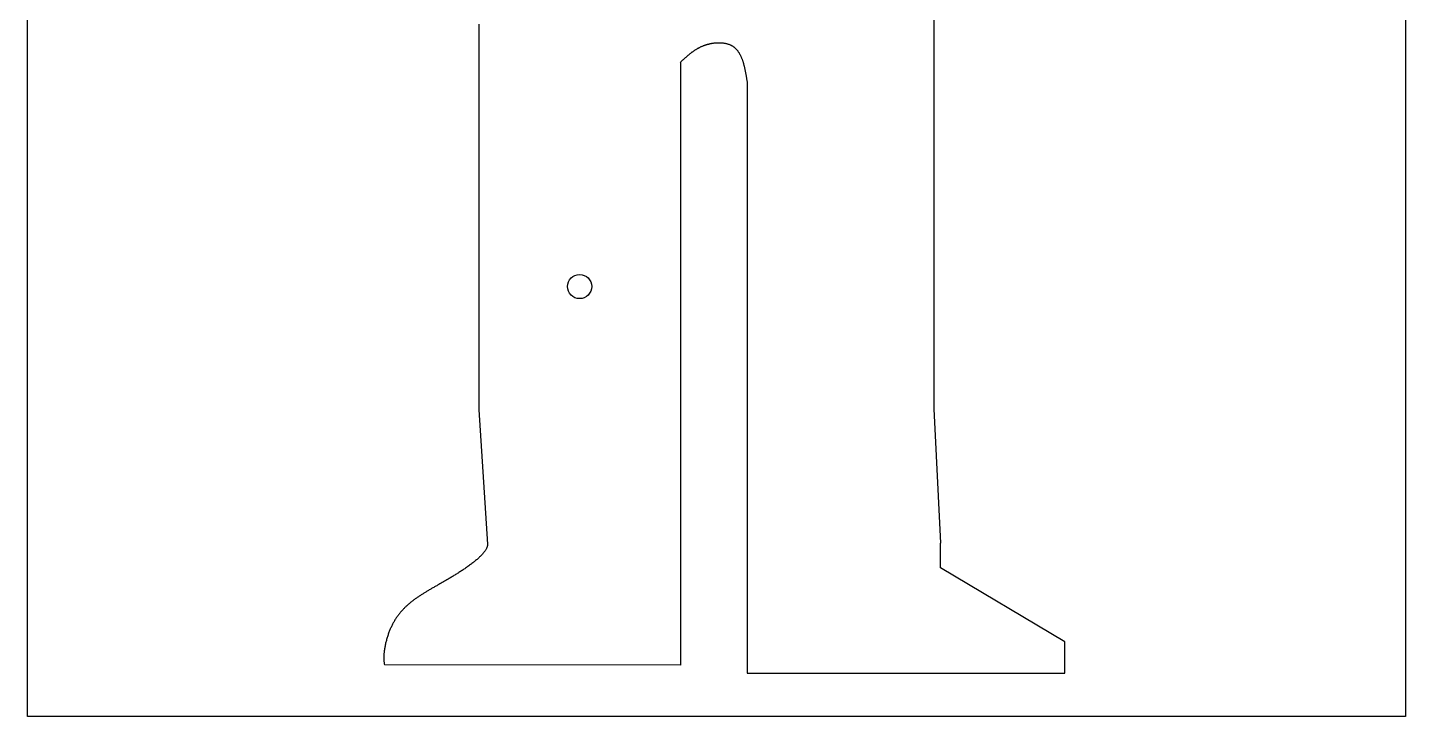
# Model space of a CAD drawing. Header units: millimetres. Extents: x 111 to 2999, y 81 to 1941.
# Drawn here: x 1314 to 1884, y 82 to 366 of the extents above; entities that cross this region are included whole.
import ezdxf

# ---------------------------------------------------------------- set-up
doc = ezdxf.new("R2010")
doc.units = ezdxf.units.MM
doc.layers.add('RANGO', color=6, linetype='Continuous')

msp = doc.modelspace()

# ---------------------------------------------------------------- linework, layer by layer
for p, q in [((1689.2, 569.9), (1689.2, 208.76)), ((1584.29, 352.1), (1584.29, 102.82)), ((1611.99, 343.42), (1611.99, 106.92)), ((1500.95, 208.36), (1504.5, 152.79)), ((1689.2, 208.76), (1691.94, 153.25)), ((1691.94, 143.07), (1691.94, 153.25)), ((1743.39, 112.52), (1691.94, 143.07)), ((1743.39, 99.48), (1743.39, 112.52)), ((1584.29, 102.82), (1461.88, 103.01)), ((1611.99, 106.92), (1611.99, 99.48)), ((1611.99, 99.48), (1729.53, 99.48)), ((1729.53, 99.48), (1743.39, 99.48))]:
    msp.add_line(p, q)
msp.add_lwpolyline([(1314.25, 981.61), (1884.25, 981.61), (1884.25, 81.61), (1314.25, 81.61)], close=True)
for points in [[(1500.95, 367.84, 0), (1500.95, 366.12, 0), (1500.95, 364.41, 0), (1500.95, 362.69, 0), (1500.95, 360.98, 0), (1500.95, 359.26, 0), (1500.95, 357.55, 0), (1500.95, 355.83, 0), (1500.95, 354.12, 0), (1500.95, 352.4, 0), (1500.95, 350.69, 0), (1500.95, 348.97, 0), (1500.95, 347.26, 0), (1500.95, 345.54, 0), (1500.95, 343.83, 0), (1500.95, 342.11, 0), (1500.95, 340.4, 0), (1500.95, 338.68, 0), (1500.95, 336.97, 0), (1500.95, 335.25, 0), (1500.95, 333.54, 0), (1500.95, 331.83, 0), (1500.95, 330.11, 0), (1500.95, 328.4, 0), (1500.95, 326.68, 0), (1500.95, 324.97, 0), (1500.95, 323.25, 0), (1500.95, 321.54, 0), (1500.95, 319.82, 0), (1500.95, 318.11, 0), (1500.95, 316.39, 0), (1500.95, 314.68, 0), (1500.95, 312.96, 0), (1500.95, 311.25, 0), (1500.95, 309.53, 0), (1500.95, 307.82, 0), (1500.95, 306.1, 0), (1500.95, 304.39, 0), (1500.95, 302.67, 0), (1500.95, 300.96, 0), (1500.95, 299.24, 0), (1500.95, 297.53, 0), (1500.95, 295.81, 0), (1500.95, 294.1, 0), (1500.95, 292.38, 0), (1500.95, 290.67, 0), (1500.95, 288.95, 0), (1500.95, 287.24, 0), (1500.95, 285.53, 0), (1500.95, 283.81, 0), (1500.95, 282.1, 0), (1500.95, 280.38, 0), (1500.95, 278.67, 0), (1500.95, 276.95, 0), (1500.95, 275.24, 0), (1500.95, 273.52, 0), (1500.95, 271.81, 0), (1500.95, 270.09, 0), (1500.95, 268.38, 0), (1500.95, 266.66, 0), (1500.95, 264.95, 0), (1500.95, 263.23, 0), (1500.95, 261.52, 0), (1500.95, 259.8, 0), (1500.95, 258.09, 0), (1500.95, 256.37, 0), (1500.95, 254.66, 0), (1500.95, 252.94, 0), (1500.95, 251.23, 0), (1500.95, 249.51, 0), (1500.95, 247.8, 0), (1500.95, 246.08, 0), (1500.95, 244.37, 0), (1500.95, 242.65, 0), (1500.95, 240.94, 0), (1500.95, 239.23, 0), (1500.95, 237.51, 0), (1500.95, 235.8, 0), (1500.95, 234.08, 0), (1500.95, 232.37, 0), (1500.95, 230.65, 0), (1500.95, 228.94, 0), (1500.95, 227.22, 0), (1500.95, 225.51, 0), (1500.95, 223.79, 0), (1500.95, 222.08, 0), (1500.95, 220.36, 0), (1500.95, 218.65, 0), (1500.95, 216.93, 0), (1500.95, 215.22, 0), (1500.95, 213.5, 0), (1500.95, 211.79, 0), (1500.95, 210.07, 0), (1500.95, 208.36, 0)], [(1584.29, 352.09, 0), (1584.44, 352.24, 0), (1584.6, 352.38, 0), (1584.75, 352.53, 0), (1584.91, 352.67, 0), (1585.06, 352.82, 0), (1585.22, 352.96, 0), (1585.37, 353.11, 0), (1585.53, 353.25, 0), (1585.68, 353.39, 0), (1585.84, 353.54, 0), (1586, 353.68, 0), (1586.15, 353.82, 0), (1586.31, 353.96, 0), (1586.47, 354.1, 0), (1586.63, 354.24, 0), (1586.79, 354.38, 0), (1586.95, 354.52, 0), (1587.1, 354.66, 0), (1587.27, 354.8, 0), (1587.43, 354.94, 0), (1587.59, 355.07, 0), (1587.75, 355.21, 0), (1587.91, 355.34, 0), (1588.08, 355.48, 0), (1588.24, 355.61, 0), (1588.41, 355.74, 0), (1588.57, 355.87, 0), (1588.74, 356, 0), (1588.91, 356.13, 0), (1589.08, 356.25, 0), (1589.24, 356.38, 0), (1589.42, 356.5, 0), (1589.59, 356.63, 0), (1589.76, 356.75, 0), (1589.93, 356.87, 0), (1590.11, 356.99, 0), (1590.28, 357.1, 0), (1590.46, 357.22, 0), (1590.64, 357.33, 0), (1590.82, 357.45, 0), (1591, 357.56, 0), (1591.18, 357.67, 0), (1591.37, 357.77, 0), (1591.55, 357.88, 0), (1591.74, 357.98, 0), (1591.93, 358.09, 0), (1592.12, 358.19, 0), (1592.31, 358.28, 0), (1592.5, 358.38, 0), (1592.69, 358.47, 0), (1592.89, 358.57, 0), (1593.09, 358.66, 0), (1593.28, 358.74, 0), (1593.48, 358.83, 0), (1593.69, 358.91, 0), (1593.89, 358.99, 0), (1594.1, 359.07, 0), (1594.3, 359.15, 0), (1594.51, 359.22, 0), (1594.73, 359.3, 0), (1594.94, 359.36, 0), (1595.15, 359.43, 0), (1595.37, 359.5, 0), (1595.58, 359.56, 0), (1595.8, 359.62, 0), (1596.02, 359.67, 0), (1596.24, 359.73, 0), (1596.46, 359.78, 0), (1596.69, 359.83, 0), (1596.91, 359.87, 0), (1597.13, 359.92, 0), (1597.36, 359.96, 0), (1597.58, 359.99, 0), (1597.8, 360.03, 0), (1598.03, 360.06, 0), (1598.25, 360.09, 0), (1598.48, 360.11, 0), (1598.7, 360.14, 0), (1598.93, 360.16, 0), (1599.15, 360.17, 0), (1599.38, 360.19, 0), (1599.6, 360.2, 0), (1599.83, 360.21, 0), (1600.05, 360.21, 0), (1600.27, 360.21, 0), (1600.49, 360.21, 0), (1600.71, 360.21, 0), (1600.93, 360.2, 0), (1601.15, 360.19, 0), (1601.37, 360.17, 0), (1601.58, 360.16, 0), (1601.8, 360.13, 0), (1602.01, 360.11, 0), (1602.22, 360.08, 0), (1602.43, 360.05, 0), (1602.64, 360.02, 0), (1602.84, 359.98, 0), (1603.05, 359.94, 0), (1603.25, 359.89, 0), (1603.45, 359.84, 0), (1603.65, 359.79, 0), (1603.84, 359.73, 0), (1604.03, 359.67, 0), (1604.22, 359.61, 0), (1604.41, 359.54, 0), (1604.6, 359.47, 0), (1604.78, 359.4, 0), (1604.96, 359.32, 0), (1605.13, 359.23, 0), (1605.31, 359.15, 0), (1605.48, 359.06, 0), (1605.64, 358.96, 0), (1605.8, 358.87, 0), (1605.96, 358.76, 0), (1606.12, 358.66, 0), (1606.27, 358.55, 0), (1606.43, 358.44, 0), (1606.57, 358.32, 0), (1606.72, 358.2, 0), (1606.86, 358.08, 0), (1607, 357.95, 0), (1607.13, 357.82, 0), (1607.27, 357.69, 0), (1607.4, 357.55, 0), (1607.53, 357.41, 0), (1607.65, 357.27, 0), (1607.77, 357.12, 0), (1607.89, 356.97, 0), (1608.01, 356.82, 0), (1608.13, 356.66, 0), (1608.24, 356.5, 0), (1608.35, 356.34, 0), (1608.45, 356.18, 0), (1608.56, 356.01, 0), (1608.66, 355.84, 0), (1608.76, 355.67, 0), (1608.86, 355.49, 0), (1608.96, 355.32, 0), (1609.05, 355.14, 0), (1609.14, 354.95, 0), (1609.23, 354.77, 0), (1609.32, 354.58, 0), (1609.41, 354.39, 0), (1609.49, 354.2, 0), (1609.57, 354, 0), (1609.65, 353.8, 0), (1609.73, 353.61, 0), (1609.81, 353.4, 0), (1609.88, 353.2, 0), (1609.96, 353, 0), (1610.03, 352.79, 0), (1610.1, 352.58, 0), (1610.16, 352.37, 0), (1610.23, 352.15, 0), (1610.3, 351.94, 0), (1610.36, 351.72, 0), (1610.42, 351.5, 0), (1610.48, 351.28, 0), (1610.54, 351.06, 0), (1610.6, 350.84, 0), (1610.66, 350.62, 0), (1610.71, 350.39, 0), (1610.77, 350.16, 0), (1610.82, 349.93, 0), (1610.87, 349.7, 0), (1610.92, 349.47, 0), (1610.98, 349.24, 0), (1611.02, 349.01, 0), (1611.07, 348.77, 0), (1611.12, 348.53, 0), (1611.17, 348.3, 0), (1611.21, 348.06, 0), (1611.26, 347.82, 0), (1611.3, 347.58, 0), (1611.35, 347.34, 0), (1611.39, 347.1, 0), (1611.43, 346.86, 0), (1611.47, 346.61, 0), (1611.51, 346.37, 0), (1611.56, 346.13, 0), (1611.6, 345.88, 0), (1611.64, 345.64, 0), (1611.67, 345.39, 0), (1611.71, 345.15, 0), (1611.75, 344.9, 0), (1611.79, 344.65, 0), (1611.83, 344.41, 0), (1611.87, 344.16, 0), (1611.91, 343.91, 0), (1611.95, 343.67, 0), (1611.98, 343.42, 0)], [(1504.5, 152.78, 0), (1504.5, 152.6, 0), (1504.5, 152.41, 0), (1504.47, 152.22, 0), (1504.44, 152.02, 0), (1504.39, 151.82, 0), (1504.32, 151.62, 0), (1504.25, 151.41, 0), (1504.16, 151.2, 0), (1504.06, 150.99, 0), (1503.94, 150.77, 0), (1503.82, 150.56, 0), (1503.68, 150.34, 0), (1503.53, 150.11, 0), (1503.37, 149.89, 0), (1503.2, 149.66, 0), (1503.03, 149.43, 0), (1502.84, 149.2, 0), (1502.64, 148.97, 0), (1502.43, 148.74, 0), (1502.21, 148.5, 0), (1501.98, 148.26, 0), (1501.75, 148.02, 0), (1501.51, 147.78, 0), (1501.26, 147.54, 0), (1501, 147.3, 0), (1500.73, 147.06, 0), (1500.46, 146.82, 0), (1500.18, 146.57, 0), (1499.9, 146.33, 0), (1499.61, 146.09, 0), (1499.31, 145.84, 0), (1499.01, 145.6, 0), (1498.7, 145.35, 0), (1498.39, 145.11, 0), (1498.08, 144.87, 0), (1497.76, 144.62, 0), (1497.43, 144.38, 0), (1497.11, 144.14, 0), (1496.78, 143.9, 0), (1496.44, 143.66, 0), (1496.11, 143.42, 0), (1495.77, 143.18, 0), (1495.43, 142.94, 0), (1495.09, 142.71, 0), (1494.75, 142.47, 0), (1494.4, 142.24, 0), (1494.06, 142.01, 0), (1493.71, 141.78, 0), (1493.37, 141.56, 0), (1493.03, 141.34, 0), (1492.68, 141.12, 0), (1492.34, 140.9, 0), (1492, 140.68, 0), (1491.66, 140.47, 0), (1491.32, 140.25, 0), (1490.98, 140.04, 0), (1490.64, 139.84, 0), (1490.3, 139.63, 0), (1489.97, 139.43, 0), (1489.63, 139.22, 0), (1489.3, 139.02, 0), (1488.96, 138.83, 0), (1488.63, 138.63, 0), (1488.3, 138.43, 0), (1487.97, 138.24, 0), (1487.65, 138.05, 0), (1487.32, 137.86, 0), (1486.99, 137.67, 0), (1486.67, 137.48, 0), (1486.34, 137.3, 0), (1486.02, 137.11, 0), (1485.7, 136.93, 0), (1485.38, 136.75, 0), (1485.06, 136.57, 0), (1484.75, 136.39, 0), (1484.43, 136.21, 0), (1484.12, 136.03, 0), (1483.8, 135.85, 0), (1483.49, 135.67, 0), (1483.18, 135.5, 0), (1482.87, 135.32, 0), (1482.56, 135.14, 0), (1482.26, 134.97, 0), (1481.95, 134.8, 0), (1481.65, 134.62, 0), (1481.35, 134.45, 0), (1481.05, 134.27, 0), (1480.75, 134.1, 0), (1480.45, 133.93, 0), (1480.16, 133.75, 0), (1479.86, 133.58, 0), (1479.57, 133.41, 0), (1479.28, 133.23, 0), (1478.99, 133.06, 0), (1478.7, 132.88, 0), (1478.42, 132.71, 0), (1478.13, 132.53, 0), (1477.85, 132.36, 0), (1477.57, 132.18, 0), (1477.29, 132, 0), (1477.01, 131.83, 0), (1476.74, 131.65, 0), (1476.46, 131.47, 0), (1476.19, 131.29, 0), (1475.92, 131.11, 0), (1475.65, 130.92, 0), (1475.38, 130.74, 0), (1475.12, 130.56, 0), (1474.86, 130.37, 0), (1474.6, 130.18, 0), (1474.34, 130, 0), (1474.08, 129.81, 0), (1473.82, 129.61, 0), (1473.57, 129.42, 0), (1473.32, 129.23, 0), (1473.07, 129.03, 0), (1472.82, 128.83, 0), (1472.58, 128.63, 0), (1472.33, 128.43, 0), (1472.09, 128.23, 0), (1471.85, 128.02, 0), (1471.62, 127.82, 0), (1471.38, 127.61, 0), (1471.15, 127.4, 0), (1470.92, 127.18, 0), (1470.69, 126.97, 0), (1470.46, 126.75, 0), (1470.24, 126.53, 0), (1470.01, 126.3, 0), (1469.79, 126.08, 0), (1469.58, 125.85, 0), (1469.36, 125.62, 0), (1469.15, 125.38, 0), (1468.94, 125.15, 0), (1468.73, 124.91, 0), (1468.52, 124.66, 0), (1468.32, 124.42, 0), (1468.11, 124.17, 0), (1467.92, 123.92, 0), (1467.72, 123.66, 0), (1467.52, 123.4, 0), (1467.33, 123.14, 0), (1467.14, 122.87, 0), (1466.95, 122.6, 0), (1466.77, 122.33, 0), (1466.59, 122.06, 0), (1466.41, 121.78, 0), (1466.23, 121.49, 0), (1466.05, 121.21, 0), (1465.88, 120.91, 0), (1465.71, 120.62, 0), (1465.55, 120.32, 0), (1465.38, 120.02, 0), (1465.22, 119.71, 0), (1465.06, 119.4, 0), (1464.9, 119.08, 0), (1464.75, 118.76, 0), (1464.6, 118.44, 0), (1464.45, 118.11, 0), (1464.3, 117.78, 0), (1464.16, 117.44, 0), (1464.02, 117.1, 0), (1463.88, 116.75, 0), (1463.75, 116.4, 0), (1463.61, 116.04, 0), (1463.48, 115.68, 0), (1463.36, 115.31, 0), (1463.23, 114.94, 0), (1463.11, 114.57, 0), (1463, 114.19, 0), (1462.88, 113.81, 0), (1462.77, 113.43, 0), (1462.67, 113.04, 0), (1462.57, 112.65, 0), (1462.47, 112.26, 0), (1462.38, 111.87, 0), (1462.29, 111.48, 0), (1462.21, 111.09, 0), (1462.13, 110.69, 0), (1462.05, 110.3, 0), (1461.98, 109.91, 0), (1461.92, 109.52, 0), (1461.86, 109.13, 0), (1461.81, 108.74, 0), (1461.77, 108.35, 0), (1461.72, 107.97, 0), (1461.69, 107.59, 0), (1461.66, 107.21, 0), (1461.64, 106.83, 0), (1461.63, 106.46, 0), (1461.62, 106.09, 0), (1461.62, 105.73, 0), (1461.62, 105.37, 0), (1461.63, 105.02, 0), (1461.65, 104.67, 0), (1461.68, 104.33, 0), (1461.72, 103.99, 0), (1461.76, 103.66, 0), (1461.81, 103.34, 0), (1461.87, 103.02, 0), (1461.88, 103.01, 0)]]:
    msp.add_polyline3d(points)
at = {"layer": 'RANGO', "color": 0}
msp.add_circle((1542.62, 259.38), 5, dxfattribs=at)

doc.saveas('drawing.dxf')
